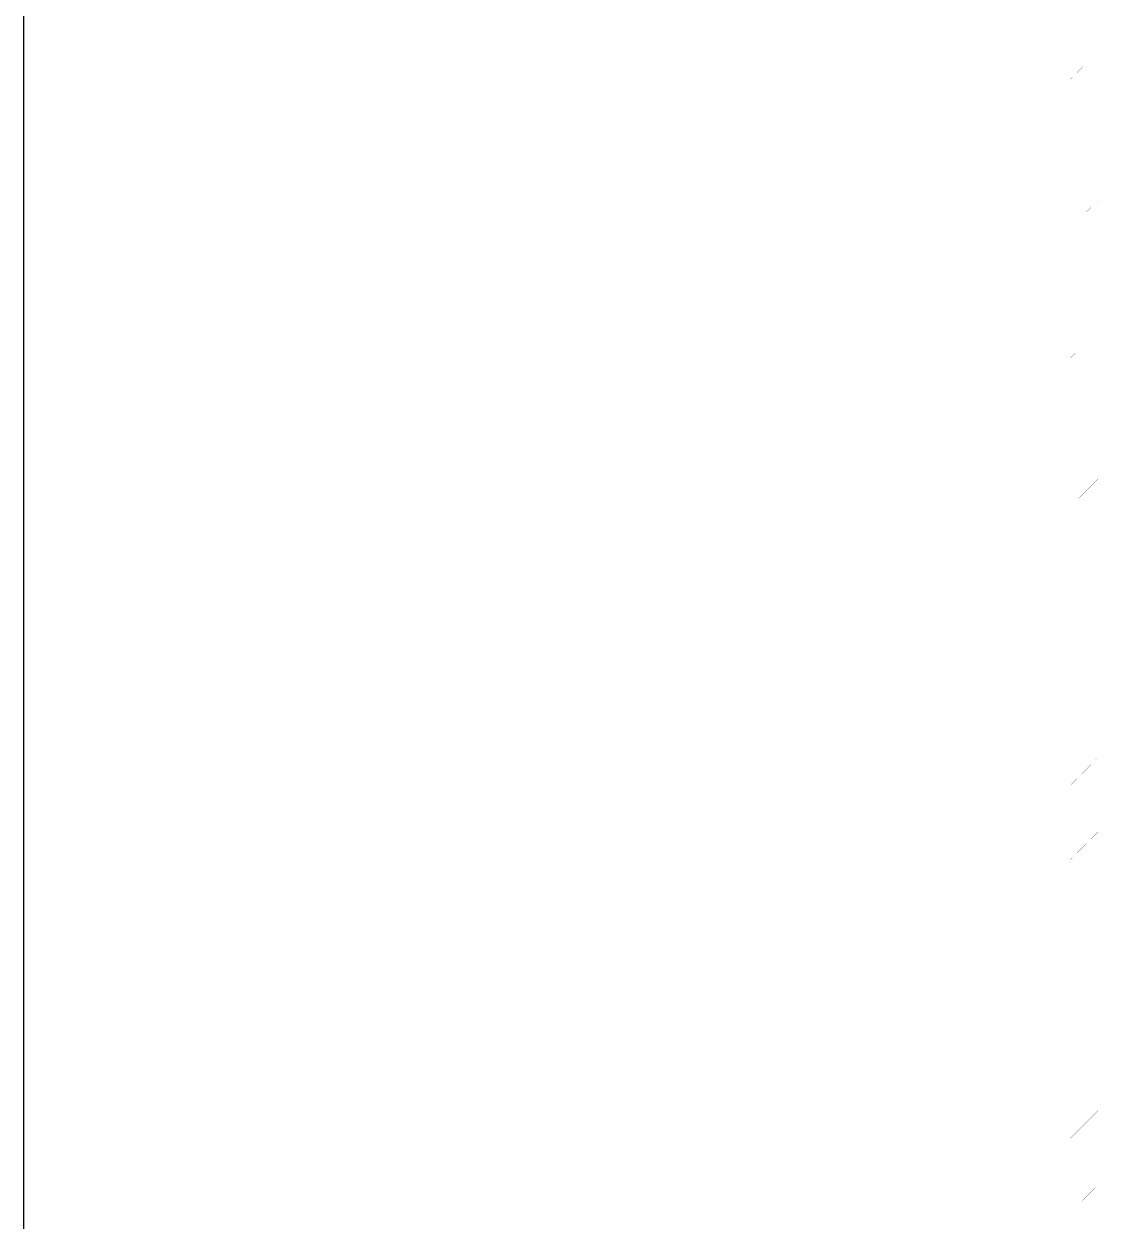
# Model space of a CAD drawing. Header units: millimetres. Extents: x -2171 to 1563, y -1758 to -1505.
# Drawn here: x 1387.165 to 1389.996, y -1600.708 to -1597.589 of the extents above; entities that cross this region are included whole.
import ezdxf

# ---------------------------------------------------------------- set-up
doc = ezdxf.new("R2010")
doc.units = ezdxf.units.MM
doc.layers.add('-S_TEXT', color=3, linetype='Continuous')
doc.layers.add('Tablet', color=7, linetype='Continuous', true_color=0x0180ff)

msp = doc.modelspace()

# ---------------------------------------------------------------- linework, layer by layer
at = {"layer": '-S_TEXT', "color": 3, "linetype": 'Continuous', "ltscale": 0.5}
msp.add_lwpolyline([(1428.115, -1619.64), (1387.165, -1619.64), (1387.165, -1591.24), (1428.115, -1591.24)], close=True, dxfattribs=at)
at = {"layer": 'Tablet', "color": 150, "true_color": 0x0180ff}
msp.add_lwpolyline([(1389.9622, -1603.5495, 0.0000431, 0.0000431, 0), (1389.9622, -1593.3792, 0.0000431, 0.0000431, 0), (1388.8841, -1593.3792, 0.0000431, 0.0000431, 0), (1388.8841, -1593.4511, 0.0000431, 0.0000431, 0), (1389.8903, -1593.4511, 0.0000431, 0.0000431, 0), (1389.8903, -1603.5495, 0.0000431, 0.0000431, 0)], format="xyseb", close=True, dxfattribs=at)
at = {"layer": 'Tablet', "color": 96, "true_color": 0x018001}
for points in [[(1389.9561, -1597.571, 0.0000431, 0.0000431, 0), (1389.9319, -1597.5952, 0.0000431, 0.0000431, 0)], [(1389.9622, -1597.6133, 0.0000431, 0.0000431, 0), (1389.8903, -1597.6852, 0.0000431, 0.0000431, 0)], [(1389.9198, -1597.6073, 0.0000431, 0.0000431, 0), (1389.8956, -1597.6315, 0.0000431, 0.0000431, 0)], [(1389.9622, -1597.6617, 0.0000431, 0.0000431, 0), (1389.944, -1597.6799, 0.0000431, 0.0000431, 0)], [(1389.9622, -1597.7101, 0.0000431, 0.0000431, 0), (1389.8903, -1597.782, 0.0000431, 0.0000431, 0)], [(1389.9319, -1597.692, 0.0000431, 0.0000431, 0), (1389.9077, -1597.7162, 0.0000431, 0.0000431, 0)], [(1389.8956, -1597.7283, 0.0000431, 0.0000431, 0), (1389.8903, -1597.7336, 0.0000431, 0.0000431, 0)], [(1389.9622, -1597.7585, 0.0000431, 0.0000431, 0), (1389.9561, -1597.7646, 0.0000431, 0.0000431, 0)], [(1389.9622, -1597.8069, 0.0000431, 0.0000431, 0), (1389.8903, -1597.8788, 0.0000431, 0.0000431, 0)], [(1389.944, -1597.7767, 0.0000431, 0.0000431, 0), (1389.9198, -1597.8009, 0.0000431, 0.0000431, 0)], [(1389.9077, -1597.813, 0.0000431, 0.0000431, 0), (1389.8903, -1597.8304, 0.0000431, 0.0000431, 0)], [(1389.9561, -1597.8614, 0.0000431, 0.0000431, 0), (1389.9319, -1597.8856, 0.0000431, 0.0000431, 0)], [(1389.9198, -1597.8977, 0.0000431, 0.0000431, 0), (1389.8956, -1597.9219, 0.0000431, 0.0000431, 0)], [(1389.9622, -1597.9037, 0.0000431, 0.0000431, 0), (1389.8903, -1597.9756, 0.0000431, 0.0000431, 0)], [(1389.9622, -1597.9522, 0.0000431, 0.0000431, 0), (1389.944, -1597.9703, 0.0000431, 0.0000431, 0)], [(1389.9319, -1597.9824, 0.0000431, 0.0000431, 0), (1389.9077, -1598.0066, 0.0000431, 0.0000431, 0)], [(1389.9622, -1598.0006, 0.0000431, 0.0000431, 0), (1389.8903, -1598.0724, 0.0000431, 0.0000431, 0)], [(1389.8956, -1598.0187, 0.0000431, 0.0000431, 0), (1389.8903, -1598.024, 0.0000431, 0.0000431, 0)], [(1389.9622, -1598.049, 0.0000431, 0.0000431, 0), (1389.9561, -1598.055, 0.0000431, 0.0000431, 0)], [(1389.944, -1598.0672, 0.0000431, 0.0000431, 0), (1389.9198, -1598.0914, 0.0000431, 0.0000431, 0)], [(1389.9622, -1598.0974, 0.0000431, 0.0000431, 0), (1389.8903, -1598.1693, 0.0000431, 0.0000431, 0)], [(1389.9077, -1598.1035, 0.0000431, 0.0000431, 0), (1389.8903, -1598.1209, 0.0000431, 0.0000431, 0)], [(1389.9561, -1598.1519, 0.0000431, 0.0000431, 0), (1389.9319, -1598.1761, 0.0000431, 0.0000431, 0)], [(1389.9622, -1598.1942, 0.0000431, 0.0000431, 0), (1389.8903, -1598.2661, 0.0000431, 0.0000431, 0)], [(1389.9198, -1598.1882, 0.0000431, 0.0000431, 0), (1389.8956, -1598.2124, 0.0000431, 0.0000431, 0)], [(1389.9622, -1598.2426, 0.0000431, 0.0000431, 0), (1389.944, -1598.2608, 0.0000431, 0.0000431, 0)], [(1389.9319, -1598.2729, 0.0000431, 0.0000431, 0), (1389.9077, -1598.2971, 0.0000431, 0.0000431, 0)], [(1389.9622, -1598.291, 0.0000431, 0.0000431, 0), (1389.8903, -1598.3629, 0.0000431, 0.0000431, 0)], [(1389.8956, -1598.3092, 0.0000431, 0.0000431, 0), (1389.8903, -1598.3145, 0.0000431, 0.0000431, 0)], [(1389.944, -1598.3576, 0.0000431, 0.0000431, 0), (1389.9198, -1598.3818, 0.0000431, 0.0000431, 0)], [(1389.9622, -1598.3394, 0.0000431, 0.0000431, 0), (1389.9561, -1598.3455, 0.0000431, 0.0000431, 0)], [(1389.9622, -1598.3878, 0.0000431, 0.0000431, 0), (1389.8903, -1598.4597, 0.0000431, 0.0000431, 0)], [(1389.9077, -1598.3939, 0.0000431, 0.0000431, 0), (1389.8903, -1598.4113, 0.0000431, 0.0000431, 0)], [(1389.9561, -1598.4423, 0.0000431, 0.0000431, 0), (1389.9319, -1598.4665, 0.0000431, 0.0000431, 0)], [(1389.9622, -1598.4847, 0.0000431, 0.0000431, 0), (1389.8903, -1598.5565, 0.0000431, 0.0000431, 0)], [(1389.9198, -1598.4786, 0.0000431, 0.0000431, 0), (1389.8956, -1598.5028, 0.0000431, 0.0000431, 0)], [(1389.9622, -1598.5331, 0.0000431, 0.0000431, 0), (1389.944, -1598.5512, 0.0000431, 0.0000431, 0)], [(1389.9622, -1598.5815, 0.0000431, 0.0000431, 0), (1389.8903, -1598.6534, 0.0000431, 0.0000431, 0)], [(1389.9319, -1598.5633, 0.0000431, 0.0000431, 0), (1389.9077, -1598.5875, 0.0000431, 0.0000431, 0)], [(1389.8956, -1598.5997, 0.0000431, 0.0000431, 0), (1389.8903, -1598.6049, 0.0000431, 0.0000431, 0)], [(1389.944, -1598.6481, 0.0000431, 0.0000431, 0), (1389.9198, -1598.6723, 0.0000431, 0.0000431, 0)], [(1389.9622, -1598.6299, 0.0000431, 0.0000431, 0), (1389.9561, -1598.636, 0.0000431, 0.0000431, 0)], [(1389.9622, -1598.6783, 0.0000431, 0.0000431, 0), (1389.8903, -1598.7502, 0.0000431, 0.0000431, 0)], [(1389.9077, -1598.6844, 0.0000431, 0.0000431, 0), (1389.8903, -1598.7018, 0.0000431, 0.0000431, 0)], [(1389.9561, -1598.7328, 0.0000431, 0.0000431, 0), (1389.9319, -1598.757, 0.0000431, 0.0000431, 0)], [(1389.9198, -1598.7691, 0.0000431, 0.0000431, 0), (1389.8956, -1598.7933, 0.0000431, 0.0000431, 0)], [(1389.9622, -1598.7751, 0.0000431, 0.0000431, 0), (1389.8903, -1598.847, 0.0000431, 0.0000431, 0)], [(1389.9622, -1598.8235, 0.0000431, 0.0000431, 0), (1389.944, -1598.8417, 0.0000431, 0.0000431, 0)], [(1389.9319, -1598.8538, 0.0000431, 0.0000431, 0), (1389.9077, -1598.878, 0.0000431, 0.0000431, 0)], [(1389.9622, -1598.8719, 0.0000431, 0.0000431, 0), (1389.8903, -1598.9438, 0.0000431, 0.0000431, 0)], [(1389.8956, -1598.8901, 0.0000431, 0.0000431, 0), (1389.8903, -1598.8954, 0.0000431, 0.0000431, 0)], [(1389.9622, -1598.9203, 0.0000431, 0.0000431, 0), (1389.9561, -1598.9264, 0.0000431, 0.0000431, 0)], [(1389.944, -1598.9385, 0.0000431, 0.0000431, 0), (1389.9198, -1598.9627, 0.0000431, 0.0000431, 0)], [(1389.9622, -1598.9687, 0.0000431, 0.0000431, 0), (1389.8903, -1599.0406, 0.0000431, 0.0000431, 0)], [(1389.9077, -1598.9748, 0.0000431, 0.0000431, 0), (1389.8903, -1598.9922, 0.0000431, 0.0000431, 0)], [(1389.9561, -1599.0232, 0.0000431, 0.0000431, 0), (1389.9319, -1599.0474, 0.0000431, 0.0000431, 0)], [(1389.9622, -1599.0656, 0.0000431, 0.0000431, 0), (1389.8903, -1599.1374, 0.0000431, 0.0000431, 0)], [(1389.9198, -1599.0595, 0.0000431, 0.0000431, 0), (1389.8956, -1599.0837, 0.0000431, 0.0000431, 0)], [(1389.9622, -1599.114, 0.0000431, 0.0000431, 0), (1389.944, -1599.1322, 0.0000431, 0.0000431, 0)], [(1389.9319, -1599.1443, 0.0000431, 0.0000431, 0), (1389.9077, -1599.1685, 0.0000431, 0.0000431, 0)], [(1389.9622, -1599.1624, 0.0000431, 0.0000431, 0), (1389.8903, -1599.2343, 0.0000431, 0.0000431, 0)], [(1389.8956, -1599.1806, 0.0000431, 0.0000431, 0), (1389.8903, -1599.1859, 0.0000431, 0.0000431, 0)], [(1389.9622, -1599.2108, 0.0000431, 0.0000431, 0), (1389.9561, -1599.2169, 0.0000431, 0.0000431, 0)], [(1389.944, -1599.229, 0.0000431, 0.0000431, 0), (1389.9198, -1599.2532, 0.0000431, 0.0000431, 0)], [(1389.9622, -1599.2592, 0.0000431, 0.0000431, 0), (1389.8903, -1599.3311, 0.0000431, 0.0000431, 0)], [(1389.9077, -1599.2653, 0.0000431, 0.0000431, 0), (1389.8903, -1599.2827, 0.0000431, 0.0000431, 0)], [(1389.9561, -1599.3137, 0.0000431, 0.0000431, 0), (1389.9319, -1599.3379, 0.0000431, 0.0000431, 0)], [(1389.9622, -1599.356, 0.0000431, 0.0000431, 0), (1389.8903, -1599.4279, 0.0000431, 0.0000431, 0)], [(1389.9198, -1599.35, 0.0000431, 0.0000431, 0), (1389.8956, -1599.3742, 0.0000431, 0.0000431, 0)], [(1389.9622, -1599.4044, 0.0000431, 0.0000431, 0), (1389.944, -1599.4226, 0.0000431, 0.0000431, 0)], [(1389.9622, -1599.4528, 0.0000431, 0.0000431, 0), (1389.8903, -1599.5247, 0.0000431, 0.0000431, 0)], [(1389.9319, -1599.4347, 0.0000431, 0.0000431, 0), (1389.9077, -1599.4589, 0.0000431, 0.0000431, 0)], [(1389.8956, -1599.471, 0.0000431, 0.0000431, 0), (1389.8903, -1599.4763, 0.0000431, 0.0000431, 0)], [(1389.944, -1599.5194, 0.0000431, 0.0000431, 0), (1389.9198, -1599.5436, 0.0000431, 0.0000431, 0)], [(1389.9622, -1599.5013, 0.0000431, 0.0000431, 0), (1389.9561, -1599.5073, 0.0000431, 0.0000431, 0)], [(1389.9622, -1599.5497, 0.0000431, 0.0000431, 0), (1389.8903, -1599.6215, 0.0000431, 0.0000431, 0)], [(1389.9077, -1599.5557, 0.0000431, 0.0000431, 0), (1389.8903, -1599.5731, 0.0000431, 0.0000431, 0)], [(1389.9561, -1599.6041, 0.0000431, 0.0000431, 0), (1389.9319, -1599.6283, 0.0000431, 0.0000431, 0)], [(1389.9622, -1599.6465, 0.0000431, 0.0000431, 0), (1389.8903, -1599.7184, 0.0000431, 0.0000431, 0)], [(1389.9198, -1599.6404, 0.0000431, 0.0000431, 0), (1389.8956, -1599.6647, 0.0000431, 0.0000431, 0)], [(1389.9622, -1599.6949, 0.0000431, 0.0000431, 0), (1389.944, -1599.7131, 0.0000431, 0.0000431, 0)], [(1389.9319, -1599.7252, 0.0000431, 0.0000431, 0), (1389.9077, -1599.7494, 0.0000431, 0.0000431, 0)], [(1389.9622, -1599.7433, 0.0000431, 0.0000431, 0), (1389.8903, -1599.8152, 0.0000431, 0.0000431, 0)], [(1389.8956, -1599.7615, 0.0000431, 0.0000431, 0), (1389.8903, -1599.7668, 0.0000431, 0.0000431, 0)], [(1389.9622, -1599.7917, 0.0000431, 0.0000431, 0), (1389.9561, -1599.7978, 0.0000431, 0.0000431, 0)], [(1389.944, -1599.8099, 0.0000431, 0.0000431, 0), (1389.9198, -1599.8341, 0.0000431, 0.0000431, 0)], [(1389.9622, -1599.8401, 0.0000431, 0.0000431, 0), (1389.8903, -1599.912, 0.0000431, 0.0000431, 0)], [(1389.9077, -1599.8462, 0.0000431, 0.0000431, 0), (1389.8903, -1599.8636, 0.0000431, 0.0000431, 0)], [(1389.9561, -1599.8946, 0.0000431, 0.0000431, 0), (1389.9319, -1599.9188, 0.0000431, 0.0000431, 0)], [(1389.9622, -1599.9369, 0.0000431, 0.0000431, 0), (1389.8903, -1600.0088, 0.0000431, 0.0000431, 0)], [(1389.9198, -1599.9309, 0.0000431, 0.0000431, 0), (1389.8956, -1599.9551, 0.0000431, 0.0000431, 0)], [(1389.9622, -1599.9853, 0.0000431, 0.0000431, 0), (1389.944, -1600.0035, 0.0000431, 0.0000431, 0)], [(1389.9319, -1600.0156, 0.0000431, 0.0000431, 0), (1389.9077, -1600.0398, 0.0000431, 0.0000431, 0)], [(1389.9622, -1600.0338, 0.0000431, 0.0000431, 0), (1389.8903, -1600.1056, 0.0000431, 0.0000431, 0)], [(1389.8956, -1600.0519, 0.0000431, 0.0000431, 0), (1389.8903, -1600.0572, 0.0000431, 0.0000431, 0)], [(1389.9622, -1600.0822, 0.0000431, 0.0000431, 0), (1389.9561, -1600.0882, 0.0000431, 0.0000431, 0)], [(1389.944, -1600.1003, 0.0000431, 0.0000431, 0), (1389.9198, -1600.1245, 0.0000431, 0.0000431, 0)], [(1389.9622, -1600.1306, 0.0000431, 0.0000431, 0), (1389.8903, -1600.2024, 0.0000431, 0.0000431, 0)], [(1389.9077, -1600.1366, 0.0000431, 0.0000431, 0), (1389.8903, -1600.154, 0.0000431, 0.0000431, 0)], [(1389.9561, -1600.1851, 0.0000431, 0.0000431, 0), (1389.9319, -1600.2093, 0.0000431, 0.0000431, 0)], [(1389.9622, -1600.2274, 0.0000431, 0.0000431, 0), (1389.8903, -1600.2993, 0.0000431, 0.0000431, 0)], [(1389.9198, -1600.2214, 0.0000431, 0.0000431, 0), (1389.8956, -1600.2456, 0.0000431, 0.0000431, 0)], [(1389.9622, -1600.2758, 0.0000431, 0.0000431, 0), (1389.944, -1600.294, 0.0000431, 0.0000431, 0)], [(1389.9622, -1600.3242, 0.0000431, 0.0000431, 0), (1389.8903, -1600.3961, 0.0000431, 0.0000431, 0)], [(1389.9319, -1600.3061, 0.0000431, 0.0000431, 0), (1389.9077, -1600.3303, 0.0000431, 0.0000431, 0)], [(1389.8956, -1600.3424, 0.0000431, 0.0000431, 0), (1389.8903, -1600.3477, 0.0000431, 0.0000431, 0)], [(1389.944, -1600.3908, 0.0000431, 0.0000431, 0), (1389.9198, -1600.415, 0.0000431, 0.0000431, 0)], [(1389.9622, -1600.3726, 0.0000431, 0.0000431, 0), (1389.9561, -1600.3787, 0.0000431, 0.0000431, 0)], [(1389.9622, -1600.421, 0.0000431, 0.0000431, 0), (1389.8903, -1600.4929, 0.0000431, 0.0000431, 0)], [(1389.9077, -1600.4271, 0.0000431, 0.0000431, 0), (1389.8903, -1600.4445, 0.0000431, 0.0000431, 0)], [(1389.9561, -1600.4755, 0.0000431, 0.0000431, 0), (1389.9319, -1600.4997, 0.0000431, 0.0000431, 0)], [(1389.9622, -1600.5178, 0.0000431, 0.0000431, 0), (1389.8903, -1600.5897, 0.0000431, 0.0000431, 0)], [(1389.9198, -1600.5118, 0.0000431, 0.0000431, 0), (1389.8956, -1600.536, 0.0000431, 0.0000431, 0)], [(1389.9622, -1600.5663, 0.0000431, 0.0000431, 0), (1389.944, -1600.5844, 0.0000431, 0.0000431, 0)], [(1389.9319, -1600.5965, 0.0000431, 0.0000431, 0), (1389.9077, -1600.6207, 0.0000431, 0.0000431, 0)], [(1389.9622, -1600.6147, 0.0000431, 0.0000431, 0), (1389.8903, -1600.6865, 0.0000431, 0.0000431, 0)], [(1389.8956, -1600.6328, 0.0000431, 0.0000431, 0), (1389.8903, -1600.6381, 0.0000431, 0.0000431, 0)], [(1389.9622, -1600.6631, 0.0000431, 0.0000431, 0), (1389.9561, -1600.6691, 0.0000431, 0.0000431, 0)], [(1389.944, -1600.6812, 0.0000431, 0.0000431, 0), (1389.9198, -1600.7054, 0.0000431, 0.0000431, 0)]]:
    msp.add_lwpolyline(points, format="xyseb", dxfattribs=at)

doc.saveas('drawing.dxf')
